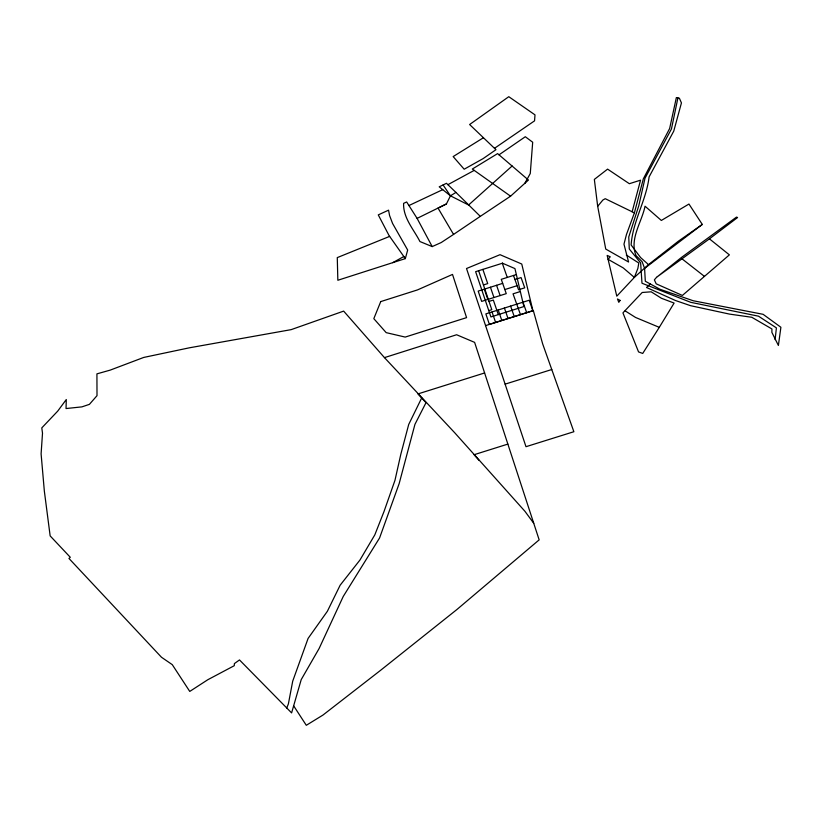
<?xml version="1.0" encoding="UTF-8"?>
<svg xmlns="http://www.w3.org/2000/svg" width="822" height="822" viewBox="0 0 822 822"><rect width="100%" height="100%" fill="white"/><g stroke="black" fill="none" stroke-linecap="round" stroke-linejoin="round"><path stroke-width="1.23" d="M775.105 339.63L776.41 327.886L758.501 316.182L690.768 302.332L641.982 283.241L640.636 262.906L629.292 249.015L628.748 236.983L638.756 205.849L645.003 178.23L671.44 128.982L677.924 97.89L679.373 98.198L681.438 102.925L673.763 131.119L649.103 176.884C646.246 200.537 632.693 221.334 631.121 244.977L640.636 257.594L648.486 264.602L678.325 241.236L702.296 224.427L688.959 204.041L661.34 220.45L645.044 206.209C641.807 222.156 629.282 238.955 636.002 255.56L642.167 261.776L644.592 268.383L645.321 281.258L659.994 289.272L693.223 300.76L763.104 314.312L780.9 327.269L778.393 345.446L771.868 332.355L771.94 328.964L751.811 317.282L729.504 314.096L690.593 305.692L675.643 300.575L646.534 287.505L650.325 283.796M632.139 211.778L640.554 180.172L629.354 183.707L607.592 169.127L594.347 179.412L597.686 206.322L605.732 249.056L628.594 262.033L623.97 244.185L626.446 234.568L634.399 212.877L643.318 178.888L669.642 128.509L676.362 97.571L677.924 97.89M293.701 705.903L306.298 725.302L322.943 715.078L380.565 670.331L456.857 609.564L539.16 539.859L533.745 523.295L524.929 511.284L454.843 432.906L384.46 357.621L343.647 311.106L291.193 329.632L189.327 347.819L143.737 357.436L110.21 370.116L96.924 373.866L97.006 395.67L89.403 404.362L81.912 406.869L66.037 408.544L66.284 399.533L57.704 411.134L41.788 427.892L42.508 433.173L41.1 453.867L44.337 491.042L50.152 535.893L70.281 557.275L68.966 558.457L161.461 657.23L172.271 664.649L189.759 691.425L207.781 679.743L234.28 665.686L234.383 663.59L239.5 659.943L291.605 712.91L301.222 679.599L319.121 648.496L343.236 596.464L379.589 537.937L399.153 483.634L414.946 424.347L426.012 402.667L417.925 393.923L484.61 372.962M405.318 258.622L407.671 250.042L392.577 223.471L389.577 215.539L388.549 210.165L378.274 214.891L389.073 235.585L405.318 258.622L337.842 280.261L337.277 257.605L389.649 236.387M286.734 707.968L288.378 703.951L292.714 681.15L308.096 638.417L327.382 611.27L340.133 585.233L359.954 560.029L374.811 534.875L384.008 511.541L394.971 480.325L400.828 454.217L408.719 424.429L421.686 397.982M432.197 246.59L417.103 218.385L406.664 201.965L403.602 203.353C403.037 217.953 413.733 229.338 419.939 241.545L432.197 246.59L441.198 242.552L453.549 234.424L438.034 208.089L446.397 203.959L450.446 195.821L455.953 192.43L480.305 216.361L510.575 196.181L528.443 180.039L497.608 153.611L472.321 169.044L510.575 196.181M524.755 183.501L530.272 173.504L532.687 142.227L525.309 136.74L499.016 154.824M659.285 327.351L674.112 303.071L661.433 298.263L651.178 291.81L642.198 292.488L622.932 312.874L638.55 351.908L642.712 353.46L659.285 327.351L635.56 317.456L625.182 310.901M597.686 206.322L602.875 200.023L605.239 198.698L634.399 212.877M656.552 277.322L654.363 279.84L656.182 283.826L682.394 295.437L729.381 254.861L709.427 238.842L656.552 277.322L681.346 257.543L736.512 217.09L737.591 217.522L709.427 238.842M626.292 255.015L638.797 263.03L637.872 268.424L634.358 277.425L623.23 267.91L608.075 259.32L610.263 256.793L607.16 255.416L616.788 296.167L634.358 277.425L648.486 264.602M512.137 165.982L468.591 205.007L450.446 195.821L439.205 186.82L446.469 183.306L455.953 192.43M644.592 268.383L702.296 224.427M494.495 148.309L534.547 120.855L534.999 114.864L508.787 96.698L469.619 124.523L495.954 149.707L483.131 158.595L464.183 169.219L453.158 156.581L483.428 137.736M453.549 234.424L480.305 216.361M392.69 262.67L403.931 256.485M447.898 184.683L474.212 170.38M417.103 218.385L446.397 203.959M408.945 205.541L442.729 189.646M384.46 357.621L456.621 334.749L474.613 342.373L533.745 523.295M483.428 284.946L487.713 283.6L482.863 269.39M516.35 274.569L501.276 279.326L506.26 293.639L481.661 301.397L478.188 291.091L502.684 283.364M514.932 279.501L521.066 277.569L524.724 287.823L518.569 289.765L513.503 275.462M504.842 289.56L517.13 285.686M489.008 301.417L493.334 300.051L498.307 314.62M520.347 291.543L513.041 293.844L520.47 314.62M488.792 310.624L491.803 309.678L478.62 270.736M532.903 310.706L489.398 324.413L485.853 313.891L529.163 300.246L532.903 310.706L521.764 264.037L500.023 254.686L466.516 268.517L525.988 446.695L573.869 431.725L542.664 343.894L533.334 310.613L485.597 325.604M507.852 444.096L474.078 454.71L479.041 460.351M505.129 384.141L551.778 369.52M681.921 258.766L704.495 276.428M443.089 184.95L450.446 195.821M522.977 302.198L526.686 312.668M502.293 263.256L507.277 277.435M510.606 306.103L514.253 316.583M496.56 285.296L500.115 295.581M504.41 308.045L508.037 318.546M490.436 287.227L493.96 297.523M498.224 309.997L501.821 320.498M484.312 289.159L487.806 299.455M492.039 311.949L495.604 322.45M380.74 301.592L373.815 318.659L386.186 332.643L405.195 337.082L466.577 317.631L452.511 274.425L417.494 289.909L380.74 301.592M620.117 300.42L618.791 302.321L617.486 298.992L620.117 300.42M502.489 263.204L475.63 271.671L490.919 316.943L523.881 306.565L514.942 268.589L502.489 263.204"/></g></svg>
